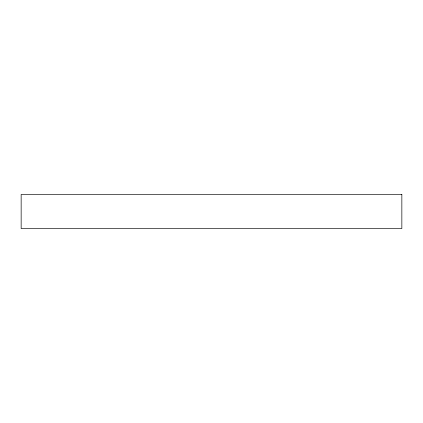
<?xml version="1.0" encoding="UTF-8"?>
<svg xmlns="http://www.w3.org/2000/svg" width="423" height="423" viewBox="0 0 423 423"><rect width="100%" height="100%" fill="white"/><g stroke="black" fill="none" stroke-linecap="round" stroke-linejoin="round"><path stroke-width="0.63" d="M401.85 194.448L21.15 194.448L21.15 228.552L401.85 228.552L401.85 194.448"/></g></svg>
